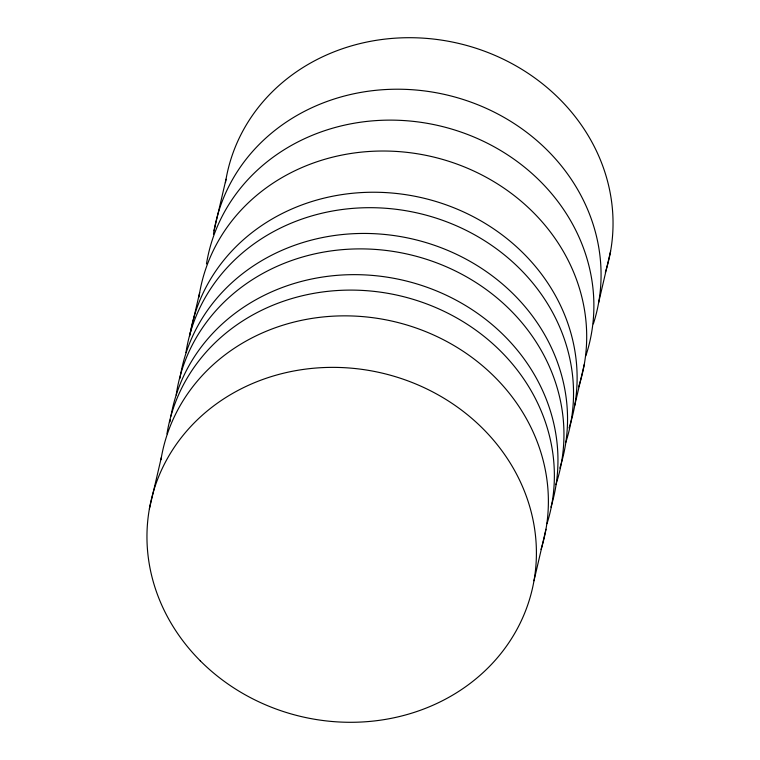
<?xml version="1.0" encoding="UTF-8"?>
<svg xmlns="http://www.w3.org/2000/svg" width="760" height="760" viewBox="0 0 760 760"><rect width="100%" height="100%" fill="white"/><g stroke="black" fill="none" stroke-linecap="round" stroke-linejoin="round"><path stroke-width="1.14" d="M149.387 508.896L161.367 457.387M190.095 333.763L199.671 292.552M214.044 230.745L226.014 179.227M533.986 580.773L545.956 529.255M574.693 405.631L584.269 364.43M598.633 302.613L610.612 251.104M198.939 297.113A195.671 176.424 13.1 0 1 432.677 156.816A195.671 176.424 13.1 0 1 578.616 386.802M206.473 263.919A195.671 176.424 13.1 0 1 441.104 126.217A195.671 176.424 13.1 0 1 585.808 355.898M189.715 336.034A195.671 176.424 13.1 0 1 424.346 198.332A195.671 176.424 13.1 0 1 569.04 428.013M185.943 352.63A195.671 176.424 13.1 0 1 419.51 213.484A195.671 176.424 13.1 0 1 565.811 442.367M179.958 378.385A195.671 176.424 13.1 0 1 413.526 239.238A195.671 176.424 13.1 0 1 559.825 468.122M176.187 394.981A195.671 176.424 13.1 0 1 409.925 254.685A195.671 176.424 13.1 0 1 555.873 484.671M170.041 421.876A195.671 176.424 13.1 0 1 170.373 419.587M170.943 416.176A195.671 176.424 13.1 0 1 404.567 280.592A195.671 176.424 13.1 0 1 550.933 507.129M166.963 433.903A195.671 176.424 13.1 0 1 400.349 295.897A195.671 176.424 13.1 0 1 547 523.688M160.977 459.658A195.671 176.424 13.1 0 1 394.364 321.651A195.671 176.424 13.1 0 1 541.015 549.442M213.475 234.156A195.671 176.424 13.1 0 1 447.041 95.01A195.671 176.424 13.1 0 1 593.351 323.893M225.454 182.647A195.671 176.424 13.1 0 1 459.021 43.5A195.671 176.424 13.1 0 1 605.321 272.384M200.288 660.829A195.671 176.424 13.1 0 0 528.333 603.145A195.671 176.424 13.1 0 0 296.438 370.519A195.671 176.424 13.1 0 0 200.288 660.829"/></g></svg>
